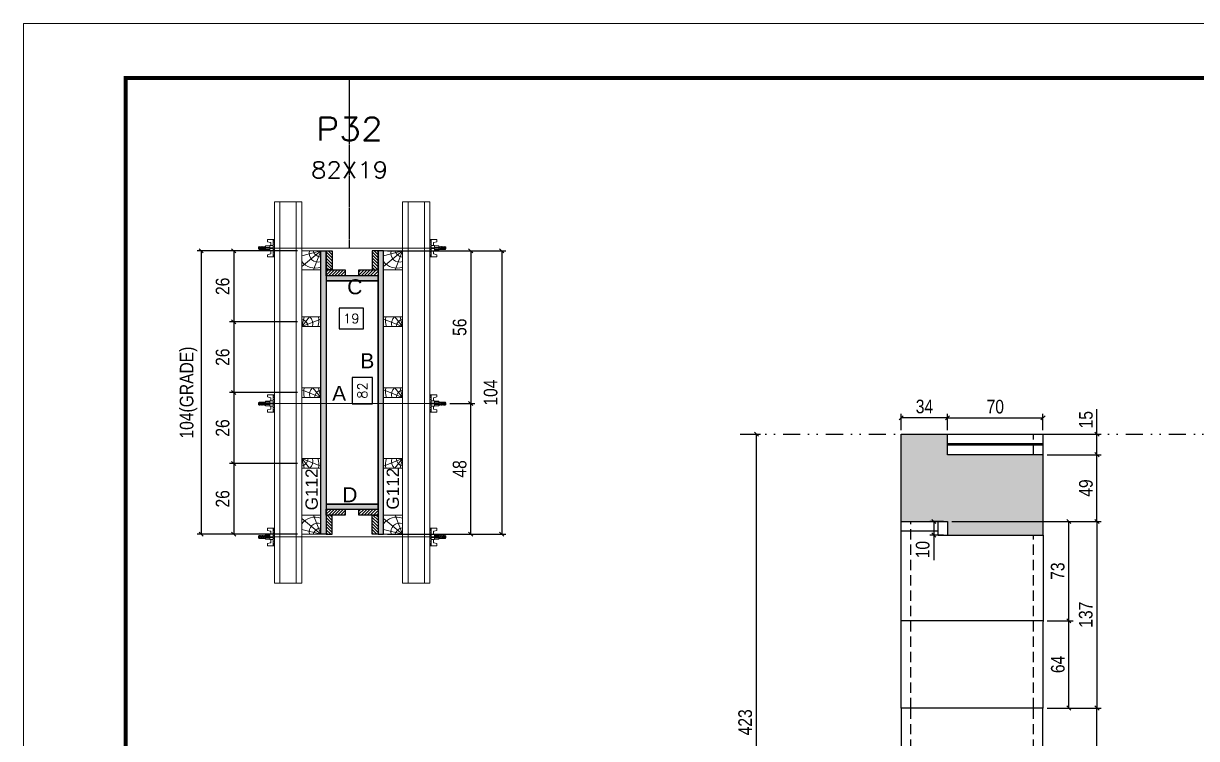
# Model space of a CAD drawing. Header units: millimetres. Extents: x 787 to 8287, y -592 to 17063.
# Drawn here: x 1425 to 2286, y 3379 to 3904 of the extents above; entities that cross this region are included whole.
import ezdxf
from ezdxf.enums import TextEntityAlignment as Align

# ---------------------------------------------------------------- set-up
doc = ezdxf.new("R2010")
doc.units = ezdxf.units.MM
for name, pattern in [('DASHED', [0.75, 0.5, -0.25]), ('DIVIDE2', [0.625, 0.25, -0.125, 0, -0.125, 0, -0.125]), ('HIDDEN', [0.375, 0.25, -0.125])]:
    doc.linetypes.add(name, pattern=pattern)
for name, color, linetype in [('CHAPA', 1, 'Continuous'), ('COTA', 241, 'Continuous'), ('Cota Seção (2x)', 241, 'Continuous'), ('MEIO_PONT', 93, 'Continuous'), ('Nível', 160, 'Continuous'), ('Painéis', 200, 'Continuous'), ('SARR_2.2x7', 40, 'Continuous'), ('SARRAFO', 251, 'Continuous'), ('Sarrafo de Pressão', 42, 'HIDDEN'), ('Texto de Titulo', 7, 'Continuous'), ('Texto Qtd Sarr', 242, 'Continuous'), ('TEXTO_GERAL', 7, 'Continuous')]:
    doc.layers.add(name, color=color, linetype=linetype)
for name, color, linetype, lineweight in [('Folhas', 255, 'Continuous', 9), ('Hachura', 251, 'Continuous', 9), ('Madeira', 126, 'Continuous', 18), ('Perfil Metálico', 224, 'Continuous', 18), ('SARRAFO DE PRESSAO', 251, 'DASHED', 9), ('Texto Seção', 7, 'Continuous', 15)]:
    doc.layers.add(name, color=color, linetype=linetype, lineweight=lineweight)
doc.styles.add('ARIAL', font='arial.ttf')
doc.styles.add('COTA TECNICA', font='techl___.ttf', dxfattribs={"height": 10})
doc.styles.add('COTA TECNICA 2X', font='techl___.ttf', dxfattribs={"height": 10})
doc.styles.add('COTA TECNICA-50', font='techl___.ttf', dxfattribs={"height": 10})
doc.styles.add('ROMANS', font='romans.shx')
doc.styles.add('SANSSERIF', font='sas_____.pfb')
doc.dimstyles.new('COTA PAINEL-50', dxfattribs={"dimtxt": 10, "dimasz": 3, "dimexe": 3, "dimexo": 3, "dimgap": 3, "dimtad": 1, "dimdec": 1, "dimzin": 12, "dimdsep": 46, "dimtxsty": 'COTA TECNICA-50', "dimblk1": 'OBLIQUE', "dimblk2": 'OBLIQUE', "dimsah": 1, "dimcen": 0.9, "dimclrd": 4, "dimclre": 4, "dimclrt": 240, "dimadec": 1, "dimazin": 3, "dimtfac": 1, "dimtdec": 1, "dimtmove": 0, "dimatfit": 3, "dimfxl": 0, "dimtolj": 1, "dimtzin": 12, "dimarcsym": 0})
doc.dimstyles.new('PAINEL', dxfattribs={"dimtxt": 10, "dimasz": 3, "dimexe": 3, "dimexo": 3, "dimgap": 3, "dimtad": 1, "dimdec": 1, "dimzin": 12, "dimdsep": 46, "dimtxsty": 'COTA TECNICA', "dimblk1": 'OBLIQUE', "dimblk2": 'OBLIQUE', "dimsah": 1, "dimcen": 0.9, "dimclrd": 4, "dimclre": 4, "dimclrt": 240, "dimadec": 1, "dimazin": 3, "dimtfac": 1, "dimtdec": 1, "dimtmove": 0, "dimatfit": 3, "dimfxl": 0, "dimtolj": 1, "dimtzin": 12, "dimarcsym": 0})
doc.dimstyles.new('SECAO PILAR', dxfattribs={"dimtxt": 10, "dimasz": 3, "dimexe": 3, "dimexo": 3, "dimgap": 3, "dimtad": 1, "dimdec": 1, "dimlfac": 0.5, "dimzin": 12, "dimdsep": 46, "dimtxsty": 'COTA TECNICA 2X', "dimblk1": 'OBLIQUE', "dimblk2": 'OBLIQUE', "dimsah": 1, "dimcen": 0.9, "dimclrd": 256, "dimclre": 256, "dimclrt": 256, "dimadec": 1, "dimazin": 3, "dimtfac": 1, "dimtdec": 1, "dimtmove": 0, "dimatfit": 3, "dimfxl": 0, "dimtolj": 1, "dimtzin": 12, "dimarcsym": 0})
doc.dimstyles.new('SECÇÃO 2', dxfattribs={"dimtxt": 7, "dimasz": 6, "dimexe": 0.18, "dimexo": 2, "dimgap": -4, "dimtad": 3, "dimdec": 1, "dimlfac": 0.5, "dimzin": 12, "dimdsep": 46, "dimtxsty": 'ROMANS', "dimblk": 'ARCHTICK', "dimcen": 0.09, "dimse1": 1, "dimse2": 1, "dimsd1": 1, "dimsd2": 1, "dimclrd": 180, "dimclre": 5, "dimclrt": 1, "dimadec": 0, "dimazin": 3, "dimtfac": 1, "dimtdec": 1, "dimtofl": 0, "dimtmove": 0, "dimatfit": 3, "dimldrblk": 'ARCHTICK', "dimfxl": 0, "dimtolj": 1, "dimtzin": 0, "dimarcsym": 0})
pattern_1 = [(135, (-21243.6887, 13032.0638), (-1.12253202, -1.12253202), [])]
pattern_2 = [(135, (-21243.6887, 12861.0638), (-1.12253202, -1.12253202), [])]

# ---------------------------------------------------------------- blocks, each defined once
blk = doc.blocks.new('9999999999')
at = {"layer": 'Folhas'}
blk.add_lwpolyline([(98138.98, 34190.21), (99623.98, 34190.21), (99623.98, 35240.21), (98138.98, 35240.21)], close=True, dxfattribs=at)
at = {"layer": 'Folhas', "color": 30, "const_width": 3}
blk.add_lwpolyline([(98213.98, 34230.21), (99583.98, 34230.21), (99583.98, 35200.21), (98213.98, 35200.21)], close=True, dxfattribs=at)
blk = doc.blocks.new('*D97')
at = {"layer": 'Cota Seção (2x)', "color": 180, "lineweight": -2}
for p, q in [((1681.72, 3644.28), (1666.72, 3644.28)), ((1666.72, 3644.28), (1666.72, 3624.94)), ((1681.72, 3624.94), (1681.72, 3644.28)), ((1666.72, 3624.94), (1681.72, 3624.94))]:
    blk.add_line(p, q, dxfattribs=at)
at = {"layer": 'Defpoints', "color": 0}
for p in [(1647.72, 3715.11), (1647.72, 3551.11), (1685.72, 3551.11)]:
    blk.add_point(p, dxfattribs=at)
at = {"layer": 'Cota Seção (2x)', "color": 1, "insert": (1674.22, 3634.61), "char_height": 7, "attachment_point": 5, "rotation": 90, "style": 'ROMANS'}
blk.add_mtext('\\A1;82', dxfattribs=at)
blk = doc.blocks.new('_ArchTick')
at = {"color": 0, "linetype": 'ByBlock', "const_width": 0.15}
blk.add_lwpolyline([(-0.5, -0.5), (0.5, 0.5)], dxfattribs=at)
blk = doc.blocks.new('_Oblique')
at = {"color": 0, "linetype": 'ByBlock', "lineweight": -2}
blk.add_line((-0.5, -0.5), (0.5, 0.5), dxfattribs=at)
blk = doc.blocks.new('*D98')
at = {"layer": 'Cota Seção (2x)', "lineweight": -2}
for p, q in [((1692.72, 3737.11), (1779.49, 3737.11)), ((1776.49, 3737.11), (1776.49, 3529.11)), ((1692.72, 3529.11), (1779.49, 3529.11))]:
    blk.add_line(p, q, dxfattribs=at)
at = {"layer": 'Defpoints', "color": 0}
for p in [(1689.72, 3737.11), (1689.72, 3529.11), (1776.49, 3529.11)]:
    blk.add_point(p, dxfattribs=at)
at = {"layer": 'Cota Seção (2x)', "lineweight": -2, "xscale": 3, "yscale": 3, "zscale": 3}
for p, rotation in [((1776.49, 3737.11), 90), ((1776.49, 3529.11), 270)]:
    blk.add_blockref('_Oblique', p, dxfattribs=dict(at, rotation=rotation))
at = {"layer": 'Cota Seção (2x)', "insert": (1768.39, 3633.11), "char_height": 10, "attachment_point": 5, "rotation": 90, "style": 'COTA TECNICA 2X'}
blk.add_mtext('\\A1;104', dxfattribs=at)
blk = doc.blocks.new('*D99')
at = {"layer": 'Cota Seção (2x)', "lineweight": -2}
for p, q in [((1726.72, 3737.11), (1756.73, 3737.11)), ((1753.73, 3737.11), (1753.73, 3625.04)), ((1738.52, 3625.04), (1756.73, 3625.04))]:
    blk.add_line(p, q, dxfattribs=at)
at = {"layer": 'Defpoints', "color": 0}
for p in [(1723.72, 3737.11), (1735.52, 3625.04), (1753.73, 3625.04)]:
    blk.add_point(p, dxfattribs=at)
at = {"layer": 'Cota Seção (2x)', "lineweight": -2, "xscale": 3, "yscale": 3, "zscale": 3}
for p, rotation in [((1753.73, 3737.11), 90), ((1753.73, 3625.04), 270)]:
    blk.add_blockref('_Oblique', p, dxfattribs=dict(at, rotation=rotation))
at = {"layer": 'Cota Seção (2x)', "insert": (1745.62, 3681.08), "char_height": 10, "attachment_point": 5, "rotation": 90, "style": 'COTA TECNICA 2X'}
blk.add_mtext('\\A1;56', dxfattribs=at)
blk = doc.blocks.new('*D100')
at = {"layer": 'Cota Seção (2x)', "lineweight": -2}
for p, q in [((1738.52, 3625.04), (1756.73, 3625.04)), ((1753.73, 3529.11), (1753.73, 3625.04)), ((1726.72, 3529.11), (1756.73, 3529.11))]:
    blk.add_line(p, q, dxfattribs=at)
at = {"layer": 'Defpoints', "color": 0}
for p in [(1735.52, 3625.04), (1753.73, 3625.04), (1723.72, 3529.11)]:
    blk.add_point(p, dxfattribs=at)
at = {"layer": 'Cota Seção (2x)', "lineweight": -2, "xscale": 3, "yscale": 3, "zscale": 3}
for p, rotation in [((1753.73, 3625.04), 90), ((1753.73, 3529.11), 270)]:
    blk.add_blockref('_Oblique', p, dxfattribs=dict(at, rotation=rotation))
at = {"layer": 'Cota Seção (2x)', "insert": (1745.63, 3577.08), "char_height": 10, "attachment_point": 5, "rotation": 90, "style": 'COTA TECNICA 2X'}
blk.add_mtext('\\A1;48', dxfattribs=at)
blk = doc.blocks.new('*D101')
at = {"layer": 'Cota Seção (2x)', "color": 180, "lineweight": -2}
for p, q in [((1675.11, 3695.02), (1657.11, 3695.02)), ((1657.11, 3695.02), (1657.11, 3680.02)), ((1675.11, 3680.02), (1675.11, 3695.02)), ((1657.11, 3680.02), (1675.11, 3680.02))]:
    blk.add_line(p, q, dxfattribs=at)
at = {"layer": 'Defpoints', "color": 0}
for p in [(1647.72, 3715.11), (1685.72, 3715.11), (1685.72, 3676.02)]:
    blk.add_point(p, dxfattribs=at)
at = {"layer": 'Cota Seção (2x)', "color": 1, "insert": (1666.11, 3687.52), "char_height": 7, "attachment_point": 5, "style": 'ROMANS'}
blk.add_mtext('\\A1;19', dxfattribs=at)
blk = doc.blocks.new('titulo1')
at = {"layer": 'Defpoints', "color": 252, "linetype": 'HIDDEN', "ltscale": 2}
blk.add_line((0, 0), (0, 125), dxfattribs=at)
at = {"layer": 'Defpoints', "style": 'ROMANS', "oblique": 15}
blk.add_attdef('FOLHA', text='', height=10, dxfattribs=at).set_placement((0, 15.58), align=Align.MIDDLE_CENTER)
at = {"layer": 'Texto Qtd Sarr', "color": 3, "style": 'ROMANS', "oblique": 15}
for tag, height, p in [('TITULO', 17, (0, 71.45)), ('SEÇÃO', 12, (0, 41.55))]:
    blk.add_attdef(tag, text='', height=height, dxfattribs=at).set_placement(p, align=Align.MIDDLE_CENTER)
blk = doc.blocks.new('PONTALETE')
at = {"layer": 'Madeira'}
for q in [(2.71, 7), (7, 5.76), (7, 1.74)]:
    blk.add_line((0, 0), q, dxfattribs=at)
blk.add_lwpolyline([(0, 0), (7, 0), (7, 7), (0, 7)], close=True, dxfattribs=at)
for centre, radius, start, end in [((2.04, 0.06), 6.23, 37.2818, 109.0913), ((1.09, 0.9), 3.19, 343.603, 109.9847), ((-0.21, -0.78), 3.09, 14.6322, 86.0383)]:
    blk.add_arc(centre, radius, start, end, dxfattribs=at)
blk = doc.blocks.new('*D102')
at = {"layer": 'Cota Seção (2x)', "lineweight": -2}
for p, q in [((1626.72, 3737.11), (1552.94, 3737.11)), ((1555.94, 3737.11), (1555.94, 3529.11)), ((1626.72, 3529.11), (1552.94, 3529.11))]:
    blk.add_line(p, q, dxfattribs=at)
at = {"layer": 'Defpoints', "color": 0}
for p in [(1629.72, 3737.11), (1555.94, 3529.11), (1629.72, 3529.11)]:
    blk.add_point(p, dxfattribs=at)
at = {"layer": 'Cota Seção (2x)', "lineweight": -2, "xscale": 3, "yscale": 3, "zscale": 3}
for p, rotation in [((1555.94, 3737.11), 90), ((1555.94, 3529.11), 270)]:
    blk.add_blockref('_Oblique', p, dxfattribs=dict(at, rotation=rotation))
at = {"layer": 'Cota Seção (2x)', "insert": (1546.72, 3633.11), "char_height": 10, "attachment_point": 5, "rotation": 90, "style": 'COTA TECNICA 2X'}
blk.add_mtext('\\A1;104(GRADE)', dxfattribs=at)
blk = doc.blocks.new('*D103')
at = {"layer": 'Cota Seção (2x)', "lineweight": -2}
for p, q in [((1626.72, 3581.11), (1576.78, 3581.11)), ((1579.78, 3581.11), (1579.78, 3529.11)), ((1626.72, 3529.11), (1576.78, 3529.11))]:
    blk.add_line(p, q, dxfattribs=at)
at = {"layer": 'Defpoints', "color": 0}
for p in [(1629.72, 3581.11), (1579.78, 3529.11), (1629.72, 3529.11)]:
    blk.add_point(p, dxfattribs=at)
at = {"layer": 'Cota Seção (2x)', "lineweight": -2, "xscale": 3, "yscale": 3, "zscale": 3}
for p, rotation in [((1579.78, 3581.11), 90), ((1579.78, 3529.11), 270)]:
    blk.add_blockref('_Oblique', p, dxfattribs=dict(at, rotation=rotation))
at = {"layer": 'Cota Seção (2x)', "insert": (1571.68, 3555.11), "char_height": 10, "attachment_point": 5, "rotation": 90, "style": 'COTA TECNICA 2X'}
blk.add_mtext('\\A1;26', dxfattribs=at)
blk = doc.blocks.new('MEIO PONTALETE')
at = {"layer": 'Madeira'}
for q in [(2.71, 7), (3.5, 2.88), (3.5, 0.87)]:
    blk.add_line((0, 0), q, dxfattribs=at)
blk.add_lwpolyline([(0, 0), (3.5, 0), (3.5, 7), (0, 7)], close=True, dxfattribs=at)
for centre, radius, start, end in [((2.04, 0.06), 6.23, 76.4499, 109.0913), ((1.09, 0.9), 3.19, 40.9063, 109.9847), ((-0.21, -0.78), 3.09, 14.6322, 86.0383)]:
    blk.add_arc(centre, radius, start, end, dxfattribs=at)
blk = doc.blocks.new('C')
at = {"layer": 'Hachura', "color": 0}
for p, q in [((0, 3.22), (0, -3.22)), ((0.45, 3.22), (0, 3.22)), ((0.46, 3.16), (0, 3.16)), ((0.46, 3.05), (0, 3.05)), ((0.46, 2.88), (0, 2.88)), ((0, 2.75), (0, -1.16)), ((0.46, 2.65), (0, 2.65)), ((0.46, 2.23), (0, 2.23)), ((0.46, 1.51), (0, 1.51)), ((0.39, 0.49), (0.17, 0.49)), ((0.45, -3.23), (0.45, 3.22)), ((0.45, 3.22), (2.58, 3.22)), ((1.74, 0.97), (0.45, 0.97)), ((1.45, 0.1), (0.45, 0.1)), ((1.35, 1.94), (1.35, 0.96)), ((2.58, 2.39), (1.47, 2.09)), ((1.74, -0.97), (1.74, 0.97)), ((1.74, 0.97), (1.74, 0.84)), ((1.74, 0.97), (1.74, 0.84)), ((1.74, 0.84), (3.35, 0.84)), ((3.35, 0.45), (1.74, 0.45)), ((2.58, 3.22), (2.58, 2.39)), ((3.32, 0.84), (3.32, -0.84)), ((3.35, 0.84), (3.35, -0.84)), ((3.68, 0.45), (3.35, 0.45)), ((3.84, -0.52), (3.35, 0.45)), ((3.35, 0.06), (3.67, -0.57)), ((3.68, 0.45), (4.16, -0.52)), ((3.72, 0.5), (4.25, -0.57)), ((4.37, -0.55), (3.83, 0.53)), ((4.15, 0.45), (3.93, 0.45)), ((4.42, -0.52), (3.93, 0.45)), ((4.15, 0.45), (4.26, 0.45)), ((4.26, 0.45), (4.74, -0.52)), ((4.3, 0.5), (4.83, -0.57)), ((4.95, -0.55), (4.41, 0.53)), ((4.51, 0.45), (4.84, 0.45)), ((5, -0.52), (4.51, 0.45)), ((4.84, 0.45), (5.32, -0.52)), ((4.88, 0.5), (5.41, -0.57)), ((5.53, -0.55), (4.99, 0.53)), ((5.58, -0.52), (5.09, 0.45)), ((5.42, 0.45), (5.09, 0.45)), ((5.58, -0.52), (5.09, 0.45)), ((5.42, 0.45), (5.74, -0.19)), ((5.46, 0.5), (5.74, -0.07)), ((5.74, 0.19), (5.57, 0.53)), ((5.74, 0.32), (5.68, 0.45)), ((5.68, 0.45), (5.74, 0.45)), ((5.74, 0.45), (5.9, 0.29)), ((5.74, 0.45), (5.74, -0.52)), ((5.9, -0.36), (5.9, 0.29)), ((0.45, 0), (0, 0)), ((0.46, -1.52), (0, -1.52)), ((0.46, -2.23), (0, -2.23)), ((0.46, -2.65), (0, -2.65)), ((0.46, -2.88), (0, -2.88)), ((0.46, -3.05), (0, -3.05)), ((0.46, -3.16), (0, -3.16)), ((0, -3.22), (2.57, -3.22)), ((0.08, -0.48), (0.29, -0.48)), ((0.29, -0.48), (0.4, -0.48)), ((0.45, 0), (0.45, -0.97)), ((0.45, -0.16), (1.45, -0.16)), ((0.45, -0.65), (0.45, -0.32)), ((0.45, -3.23), (0.45, -0.65)), ((0.45, -0.97), (1.74, -0.97)), ((1.35, -1.94), (1.35, -0.97)), ((2.58, -2.39), (1.47, -2.1)), ((3.35, -0.32), (1.74, -0.32)), ((3.35, -0.84), (1.74, -0.84)), ((2.58, -3.23), (2.58, -2.39)), ((3.35, -0.07), (3.58, -0.52)), ((3.35, -0.52), (3.58, -0.52)), ((3.84, -0.52), (4.16, -0.52)), ((4.42, -0.52), (4.74, -0.52)), ((4.63, -0.52), (4.74, -0.52)), ((5, -0.52), (5.32, -0.52)), ((5.58, -0.52), (5.74, -0.52)), ((5.74, -0.52), (5.9, -0.36)), ((5.74, -0.52), (5.74, -0.52))]:
    blk.add_line(p, q, dxfattribs=at)
for centre, radius, start, end in [((1.52, 1.94), 0.161, 104.7436, 180), ((1.44, -0.03), 0.129, 272.695, 87.305), ((3.81, 0.39), 0.143, 25.5688, 154.4312), ((4.39, 0.39), 0.143, 25.5688, 154.4312), ((4.97, 0.39), 0.143, 25.5688, 154.4312), ((5.55, 0.39), 0.143, 25.5688, 154.4312), ((0.17, -0.37), 0.174, 221.744, 317.8592), ((1.52, -1.94), 0.161, 180, 255.2564), ((3.71, -0.4), 0.174, 222.1408, 318.256), ((4.29, -0.4), 0.174, 222.1408, 318.256), ((4.87, -0.4), 0.174, 222.1408, 318.256), ((5.45, -0.4), 0.174, 222.1408, 318.256), ((5.61, -0.4), 0.174, 317.8592, 318.256)]:
    blk.add_arc(centre, radius, start, end, dxfattribs=at)
blk = doc.blocks.new('*D104')
at = {"layer": 'Cota Seção (2x)', "lineweight": -2}
for p, q in [((1626.72, 3737.11), (1576.78, 3737.11)), ((1579.78, 3737.11), (1579.78, 3685.11)), ((1626.72, 3685.11), (1576.78, 3685.11))]:
    blk.add_line(p, q, dxfattribs=at)
at = {"layer": 'Defpoints', "color": 0}
for p in [(1629.72, 3737.11), (1579.78, 3685.11), (1629.72, 3685.11)]:
    blk.add_point(p, dxfattribs=at)
at = {"layer": 'Cota Seção (2x)', "lineweight": -2, "xscale": 3, "yscale": 3, "zscale": 3}
for p, rotation in [((1579.78, 3737.11), 90), ((1579.78, 3685.11), 270)]:
    blk.add_blockref('_Oblique', p, dxfattribs=dict(at, rotation=rotation))
at = {"layer": 'Cota Seção (2x)', "insert": (1571.68, 3711.11), "char_height": 10, "attachment_point": 5, "rotation": 90, "style": 'COTA TECNICA 2X'}
blk.add_mtext('\\A1;26', dxfattribs=at)
blk = doc.blocks.new('*D105')
at = {"layer": 'Cota Seção (2x)', "lineweight": -2}
for p, q in [((1626.72, 3685.11), (1576.78, 3685.11)), ((1579.78, 3685.11), (1579.78, 3633.11)), ((1626.72, 3633.11), (1576.78, 3633.11))]:
    blk.add_line(p, q, dxfattribs=at)
at = {"layer": 'Defpoints', "color": 0}
for p in [(1629.72, 3685.11), (1579.78, 3633.11), (1629.72, 3633.11)]:
    blk.add_point(p, dxfattribs=at)
at = {"layer": 'Cota Seção (2x)', "lineweight": -2, "xscale": 3, "yscale": 3, "zscale": 3}
for p, rotation in [((1579.78, 3685.11), 90), ((1579.78, 3633.11), 270)]:
    blk.add_blockref('_Oblique', p, dxfattribs=dict(at, rotation=rotation))
at = {"layer": 'Cota Seção (2x)', "insert": (1571.68, 3659.11), "char_height": 10, "attachment_point": 5, "rotation": 90, "style": 'COTA TECNICA 2X'}
blk.add_mtext('\\A1;26', dxfattribs=at)
blk = doc.blocks.new('*D1157')
at = {"layer": 'Cota Seção (2x)', "lineweight": -2}
for p, q in [((1626.72, 3633.11), (1576.78, 3633.11)), ((1579.78, 3633.11), (1579.78, 3581.11)), ((1626.72, 3581.11), (1576.78, 3581.11))]:
    blk.add_line(p, q, dxfattribs=at)
at = {"layer": 'Defpoints', "color": 0}
for p in [(1629.72, 3633.11), (1579.78, 3581.11), (1629.72, 3581.11)]:
    blk.add_point(p, dxfattribs=at)
at = {"layer": 'Cota Seção (2x)', "lineweight": -2, "xscale": 3, "yscale": 3, "zscale": 3}
for p, rotation in [((1579.78, 3633.11), 90), ((1579.78, 3581.11), 270)]:
    blk.add_blockref('_Oblique', p, dxfattribs=dict(at, rotation=rotation))
at = {"layer": 'Cota Seção (2x)', "insert": (1571.68, 3607.11), "char_height": 10, "attachment_point": 5, "rotation": 90, "style": 'COTA TECNICA 2X'}
blk.add_mtext('\\A1;26', dxfattribs=at)
blk = doc.blocks.new('*D1336')
at = {"layer": 'COTA', "color": 4, "lineweight": -2}
for p, q in [((1954.57, 3602.53), (1966.42, 3602.53)), ((1963.42, 3179.53), (1963.42, 3602.53)), ((1954.57, 3179.53), (1966.42, 3179.53))]:
    blk.add_line(p, q, dxfattribs=at)
at = {"layer": 'Defpoints', "color": 0}
for p in [(1951.57, 3602.53), (1963.42, 3602.53), (1951.57, 3179.53)]:
    blk.add_point(p, dxfattribs=at)
at = {"layer": 'COTA', "color": 4, "lineweight": -2, "xscale": 3, "yscale": 3, "zscale": 3}
for p, rotation in [((1963.42, 3602.53), 90), ((1963.42, 3179.53), 270)]:
    blk.add_blockref('_Oblique', p, dxfattribs=dict(at, rotation=rotation))
at = {"layer": 'COTA', "color": 240, "insert": (1955.2, 3391.03), "char_height": 10, "attachment_point": 5, "rotation": 90, "style": 'COTA TECNICA-50'}
blk.add_mtext('\\A1;423', dxfattribs=at)
blk = doc.blocks.new('*D704')
at = {"layer": 'COTA', "color": 4, "lineweight": -2}
for p, q in [((2176.74, 3401.53), (2216.38, 3401.53)), ((2213.38, 3303.53), (2213.38, 3401.53)), ((2176.74, 3303.53), (2216.38, 3303.53))]:
    blk.add_line(p, q, dxfattribs=at)
at = {"layer": 'Defpoints', "color": 0}
for p in [(2173.74, 3401.53), (2213.38, 3401.53), (2173.74, 3303.53)]:
    blk.add_point(p, dxfattribs=at)
at = {"layer": 'COTA', "color": 4, "lineweight": -2, "xscale": 3, "yscale": 3, "zscale": 3}
for p, rotation in [((2213.38, 3401.53), 90), ((2213.38, 3303.53), 270)]:
    blk.add_blockref('_Oblique', p, dxfattribs=dict(at, rotation=rotation))
at = {"layer": 'COTA', "color": 240, "insert": (2205.28, 3352.53), "char_height": 10, "attachment_point": 5, "rotation": 90, "style": 'COTA TECNICA-50'}
blk.add_mtext('\\A1;98', dxfattribs=at)
blk = doc.blocks.new('*D705')
at = {"layer": 'COTA', "color": 4, "lineweight": -2}
for p, q in [((2103.74, 3605.53), (2103.74, 3617.62)), ((2173.74, 3605.53), (2173.74, 3617.62)), ((2103.74, 3614.62), (2173.74, 3614.62))]:
    blk.add_line(p, q, dxfattribs=at)
at = {"layer": 'Defpoints', "color": 0}
for p in [(2173.74, 3614.62), (2103.74, 3602.53), (2173.74, 3602.53)]:
    blk.add_point(p, dxfattribs=at)
at = {"layer": 'COTA', "color": 4, "lineweight": -2, "xscale": 3, "yscale": 3, "zscale": 3, "rotation": 180}
blk.add_blockref('_Oblique', (2103.74, 3614.62), dxfattribs=at)
at = {"layer": 'COTA', "color": 4, "lineweight": -2, "xscale": 3, "yscale": 3, "zscale": 3}
blk.add_blockref('_Oblique', (2173.74, 3614.62), dxfattribs=at)
at = {"layer": 'COTA', "color": 240, "insert": (2138.74, 3622.72), "char_height": 10, "attachment_point": 5, "style": 'COTA TECNICA-50'}
blk.add_mtext('\\A1;70', dxfattribs=at)
blk = doc.blocks.new('*D706')
at = {"layer": 'COTA', "color": 4, "lineweight": -2}
for p, q in [((2106.74, 3538.53), (2216.38, 3538.53)), ((2213.38, 3538.53), (2213.38, 3401.53)), ((2176.74, 3401.53), (2216.38, 3401.53))]:
    blk.add_line(p, q, dxfattribs=at)
at = {"layer": 'Defpoints', "color": 0}
for p in [(2103.74, 3538.53), (2173.74, 3401.53), (2213.38, 3401.53)]:
    blk.add_point(p, dxfattribs=at)
at = {"layer": 'COTA', "color": 4, "lineweight": -2, "xscale": 3, "yscale": 3, "zscale": 3}
for p, rotation in [((2213.38, 3538.53), 90), ((2213.38, 3401.53), 270)]:
    blk.add_blockref('_Oblique', p, dxfattribs=dict(at, rotation=rotation))
at = {"layer": 'COTA', "color": 240, "insert": (2205.16, 3470.03), "char_height": 10, "attachment_point": 5, "rotation": 90, "style": 'COTA TECNICA-50'}
blk.add_mtext('\\A1;137', dxfattribs=at)
blk = doc.blocks.new('*D707')
at = {"layer": 'COTA', "color": 4, "lineweight": -2}
for p, q in [((2176.74, 3587.53), (2216.38, 3587.53)), ((2213.38, 3538.53), (2213.38, 3587.53)), ((2106.74, 3538.53), (2216.38, 3538.53))]:
    blk.add_line(p, q, dxfattribs=at)
at = {"layer": 'Defpoints', "color": 0}
for p in [(2173.74, 3587.53), (2213.38, 3587.53), (2103.74, 3538.53)]:
    blk.add_point(p, dxfattribs=at)
at = {"layer": 'COTA', "color": 4, "lineweight": -2, "xscale": 3, "yscale": 3, "zscale": 3}
for p, rotation in [((2213.38, 3587.53), 90), ((2213.38, 3538.53), 270)]:
    blk.add_blockref('_Oblique', p, dxfattribs=dict(at, rotation=rotation))
at = {"layer": 'COTA', "color": 240, "insert": (2205.28, 3563.03), "char_height": 10, "attachment_point": 5, "rotation": 90, "style": 'COTA TECNICA'}
blk.add_mtext('\\A1;49', dxfattribs=at)
blk = doc.blocks.new('*D1340')
at = {"layer": 'COTA', "color": 4, "lineweight": -2}
for p, q in [((2213.38, 3602.53), (2213.38, 3620.9)), ((2176.74, 3602.53), (2216.38, 3602.53)), ((2213.38, 3587.53), (2213.38, 3602.53)), ((2176.74, 3587.53), (2216.38, 3587.53))]:
    blk.add_line(p, q, dxfattribs=at)
at = {"layer": 'Defpoints', "color": 0}
for p in [(2173.74, 3602.53), (2213.38, 3602.53), (2173.74, 3587.53)]:
    blk.add_point(p, dxfattribs=at)
at = {"layer": 'COTA', "color": 4, "lineweight": -2, "xscale": 3, "yscale": 3, "zscale": 3}
for p, rotation in [((2213.38, 3602.53), 90), ((2213.38, 3587.53), 270)]:
    blk.add_blockref('_Oblique', p, dxfattribs=dict(at, rotation=rotation))
at = {"layer": 'COTA', "color": 240, "insert": (2205.27, 3613.21), "char_height": 10, "attachment_point": 5, "rotation": 90, "style": 'COTA TECNICA'}
blk.add_mtext('\\A1;15', dxfattribs=at)
blk = doc.blocks.new('*D1349')
at = {"layer": 'COTA', "color": 4, "lineweight": -2}
for p, q in [((2100.74, 3538.53), (2090.59, 3538.53)), ((2093.59, 3538.53), (2093.59, 3528.53)), ((2100.74, 3528.53), (2090.59, 3528.53)), ((2093.59, 3528.53), (2093.59, 3510.1))]:
    blk.add_line(p, q, dxfattribs=at)
at = {"layer": 'Defpoints', "color": 0}
for p in [(2103.74, 3538.53), (2093.59, 3528.53), (2103.74, 3528.53)]:
    blk.add_point(p, dxfattribs=at)
at = {"layer": 'COTA', "color": 4, "lineweight": -2, "xscale": 3, "yscale": 3, "zscale": 3}
for p, rotation in [((2093.59, 3538.53), 90), ((2093.59, 3528.53), 270)]:
    blk.add_blockref('_Oblique', p, dxfattribs=dict(at, rotation=rotation))
at = {"layer": 'COTA', "color": 240, "insert": (2085.49, 3517.81), "char_height": 10, "attachment_point": 5, "rotation": 90, "style": 'COTA TECNICA'}
blk.add_mtext('\\A1;10', dxfattribs=at)
blk = doc.blocks.new('*D1350')
at = {"layer": 'COTA', "color": 4, "lineweight": -2}
for p, q in [((2069.74, 3605.53), (2069.74, 3617.62)), ((2103.74, 3605.53), (2103.74, 3617.62)), ((2103.74, 3614.62), (2069.74, 3614.62))]:
    blk.add_line(p, q, dxfattribs=at)
at = {"layer": 'Defpoints', "color": 0}
for p in [(2069.74, 3614.62), (2069.74, 3602.53), (2103.74, 3602.53)]:
    blk.add_point(p, dxfattribs=at)
at = {"layer": 'COTA', "color": 4, "lineweight": -2, "xscale": 3, "yscale": 3, "zscale": 3, "rotation": 180}
blk.add_blockref('_Oblique', (2069.74, 3614.62), dxfattribs=at)
at = {"layer": 'COTA', "color": 4, "lineweight": -2, "xscale": 3, "yscale": 3, "zscale": 3}
blk.add_blockref('_Oblique', (2103.74, 3614.62), dxfattribs=at)
at = {"layer": 'COTA', "color": 240, "insert": (2086.74, 3622.84), "char_height": 10, "attachment_point": 5, "style": 'COTA TECNICA'}
blk.add_mtext('\\A1;34', dxfattribs=at)
blk = doc.blocks.new('*D1355')
at = {"layer": 'COTA', "color": 4, "lineweight": -2}
for p, q in [((2176.8, 3465.53), (2195.79, 3465.53)), ((2192.79, 3401.53), (2192.79, 3465.53)), ((2176.74, 3401.53), (2195.79, 3401.53))]:
    blk.add_line(p, q, dxfattribs=at)
at = {"layer": 'Defpoints', "color": 0}
for p in [(2173.8, 3465.53), (2192.79, 3465.53), (2173.74, 3401.53)]:
    blk.add_point(p, dxfattribs=at)
at = {"layer": 'COTA', "color": 4, "lineweight": -2, "xscale": 3, "yscale": 3, "zscale": 3}
for p, rotation in [((2192.79, 3465.53), 90), ((2192.79, 3401.53), 270)]:
    blk.add_blockref('_Oblique', p, dxfattribs=dict(at, rotation=rotation))
at = {"layer": 'COTA', "color": 240, "insert": (2184.68, 3433.53), "char_height": 10, "attachment_point": 5, "rotation": 90, "style": 'COTA TECNICA'}
blk.add_mtext('\\A1;64', dxfattribs=at)
blk = doc.blocks.new('*D1356')
at = {"layer": 'COTA', "color": 4, "lineweight": -2}
for p, q in [((2176.74, 3538.53), (2195.79, 3538.53)), ((2192.79, 3465.53), (2192.79, 3538.53)), ((2176.8, 3465.53), (2195.79, 3465.53))]:
    blk.add_line(p, q, dxfattribs=at)
at = {"layer": 'Defpoints', "color": 0}
for p in [(2173.74, 3538.53), (2192.79, 3538.53), (2173.8, 3465.53)]:
    blk.add_point(p, dxfattribs=at)
at = {"layer": 'COTA', "color": 4, "lineweight": -2, "xscale": 3, "yscale": 3, "zscale": 3}
for p, rotation in [((2192.79, 3538.53), 90), ((2192.79, 3465.53), 270)]:
    blk.add_blockref('_Oblique', p, dxfattribs=dict(at, rotation=rotation))
at = {"layer": 'COTA', "color": 240, "insert": (2184.57, 3502.03), "char_height": 10, "attachment_point": 5, "rotation": 90, "style": 'COTA TECNICA'}
blk.add_mtext('\\A1;73', dxfattribs=at)

msp = doc.modelspace()

# ---------------------------------------------------------------- hatches: boundary and pattern name
at = {"layer": 'COTA', "linetype": 'ByBlock'}
h = msp.add_hatch(dxfattribs=at)
h.set_pattern_fill('AR-CONC', color=256, scale=0.03)
h.set_pattern_definition([(50, (-6713.011, -509.4648), (5.46554, -0.4781726), [0.5715, -6.2865]), (355, (-6713.011, -509.465), (-1.0573026, 5.7317054), [0.4572, -5.0292175]), (100.451445, (-6712.556, -509.5046), (4.4082374, 5.2535326), [0.4857003, -5.3427073]), (46.1842, (-6713.011, -507.941), (8.132371, -1.26127), [0.85725, -9.42975]), (96.63556, (-6712.3335, -508.046), (7.122124, 7.422784), [0.728551, -8.014068]), (351.18415, (-6713.011, -507.941), (7.122124, 7.422784), [0.685799, -7.543792]), (21, (-6712.249, -508.3218), (4.5484317, -3.067956), [0.5715, -6.2865]), (326, (-6712.249, -508.322), (1.854061, 5.525639), [0.4572, -5.0292]), (71.451445, (-6711.87, -508.5774), (6.4024926, 2.457683), [0.4857003, -5.342698]), (37.5, (-6713.0112, -509.4648), (0.0926581, 2.53665117), [0, -4.96824, 0, -5.1054, 0, -5.04825]), (7.5, (-6713.0112, -509.4648), (2.0045899, 3.00541724), [0, -2.91084, 0, -4.85394, 0, -1.92405]), (327.5, (-6714.7105, -509.4648), (4.06771786, -0.1718623), [0, -1.905, 0, -5.9436, 0, -7.8867]), (317.5, (-6715.4725, -509.4648), (4.4438754, 0.7627947), [0, -2.4765, 0, -3.94716, 0, -5.6007])])
h.paths.add_polyline_path([(2173.74, 3587.53), (2103.74, 3587.53), (2103.74, 3602.53), (2069.74, 3602.53), (2069.74, 3538.53), (2103.74, 3538.53), (2103.8, 3528.53), (2173.8, 3528.53)])
at = {"layer": 'Hachura'}
h = msp.add_hatch(color=256, dxfattribs=at)
h.dxf.hatch_style = 1
h.paths.add_polyline_path([(1647.72, 3529.11), (1643.72, 3529.11), (1643.72, 3737.11), (1647.72, 3737.11)])
h = msp.add_hatch(color=256, dxfattribs=at)
h.dxf.hatch_style = 1
h.paths.add_polyline_path([(1647.72, 3529.11), (1643.72, 3529.11), (1643.72, 3737.11), (1647.72, 3737.11)])
h = msp.add_hatch(dxfattribs=at)
h.set_pattern_fill('ANSI31', color=256, scale=0.5, angle=90, style=0)
h.set_pattern_definition(pattern_2)
h.paths.add_polyline_path([(1647.72, 3723.11), (1652.12, 3723.11), (1652.12, 3737.11), (1647.72, 3737.11)])
h = msp.add_hatch(dxfattribs=at)
h.set_pattern_fill('ANSI31', color=256, scale=0.5, angle=90, style=0)
h.set_pattern_definition(pattern_2)
h.paths.add_polyline_path([(1685.72, 3723.11), (1681.32, 3723.11), (1681.32, 3737.11), (1685.72, 3737.11)])
h = msp.add_hatch(color=256, dxfattribs=at)
h.dxf.hatch_style = 1
h.paths.add_polyline_path([(1685.72, 3529.11), (1689.72, 3529.11), (1689.72, 3737.11), (1685.72, 3737.11)])
h = msp.add_hatch(color=256, dxfattribs=at)
h.dxf.hatch_style = 1
h.paths.add_polyline_path([(1685.72, 3529.11), (1689.72, 3529.11), (1689.72, 3737.11), (1685.72, 3737.11)])
h = msp.add_hatch(dxfattribs=at)
h.set_pattern_fill('ANSI31', color=256, scale=0.5, angle=540, style=0)
h.set_pattern_definition([(225, (-7841.2324, -19206.2962), (1.12253202, -1.12253202), [])])
h.paths.add_polyline_path([(1647.72, 3723.11), (1647.72, 3718.71), (1661.72, 3718.71), (1661.72, 3723.11)])
h = msp.add_hatch(dxfattribs=at)
h.set_pattern_fill('ANSI31', color=256, scale=0.5, angle=540, style=0)
h.set_pattern_definition([(225, (-7817.2324, -19206.2962), (1.12253202, -1.12253202), [])])
h.paths.add_polyline_path([(1671.72, 3723.11), (1671.72, 3718.71), (1685.72, 3718.71), (1685.72, 3723.11)])
h = msp.add_hatch(color=256, dxfattribs=at)
h.dxf.hatch_style = 1
h.paths.add_polyline_path([(1647.72, 3718.71), (1647.72, 3715.11), (1685.72, 3715.11), (1685.72, 3718.71)])
h = msp.add_hatch(color=256, dxfattribs=at)
h.dxf.hatch_style = 1
h.paths.add_polyline_path([(1647.72, 3718.71), (1647.72, 3715.11), (1685.72, 3715.11), (1685.72, 3718.71)])
h = msp.add_hatch(color=256, dxfattribs=at)
h.dxf.hatch_style = 1
h.paths.add_polyline_path([(1647.72, 3551.11), (1647.72, 3547.51), (1685.72, 3547.51), (1685.72, 3551.11)])
h = msp.add_hatch(color=256, dxfattribs=at)
h.dxf.hatch_style = 1
h.paths.add_polyline_path([(1647.72, 3551.11), (1647.72, 3547.51), (1685.72, 3547.51), (1685.72, 3551.11)])
h = msp.add_hatch(dxfattribs=at)
h.set_pattern_fill('ANSI31', color=256, scale=0.5, angle=540, style=0)
h.set_pattern_definition([(225, (-7841.2324, -19381.8962), (1.12253202, -1.12253202), [])])
h.paths.add_polyline_path([(1647.72, 3547.51), (1647.72, 3543.11), (1661.72, 3543.11), (1661.72, 3547.51)])
h = msp.add_hatch(dxfattribs=at)
h.set_pattern_fill('ANSI31', color=256, scale=0.5, angle=540, style=0)
h.set_pattern_definition([(225, (-7817.2324, -19381.8962), (1.12253202, -1.12253202), [])])
h.paths.add_polyline_path([(1671.72, 3547.51), (1671.72, 3543.11), (1685.72, 3543.11), (1685.72, 3547.51)])
h = msp.add_hatch(dxfattribs=at)
h.set_pattern_fill('ANSI31', color=256, scale=0.5, angle=90, style=0)
h.set_pattern_definition(pattern_1)
h.paths.add_polyline_path([(1647.72, 3543.11), (1652.12, 3543.11), (1652.12, 3529.11), (1647.72, 3529.11)])
h = msp.add_hatch(dxfattribs=at)
h.set_pattern_fill('ANSI31', color=256, scale=0.5, angle=90, style=0)
h.set_pattern_definition(pattern_1)
h.paths.add_polyline_path([(1685.72, 3543.11), (1681.32, 3543.11), (1681.32, 3529.11), (1685.72, 3529.11)])

# ---------------------------------------------------------------- linework, layer by layer
at = {"layer": 'CHAPA'}
for points in [[(1647.72, 3529.11), (1643.72, 3529.11), (1643.72, 3737.11), (1647.72, 3737.11)], [(1647.72, 3529.11), (1643.72, 3529.11), (1643.72, 3737.11), (1647.72, 3737.11)], [(1685.72, 3529.11), (1689.72, 3529.11), (1689.72, 3737.11), (1685.72, 3737.11)], [(1685.72, 3529.11), (1689.72, 3529.11), (1689.72, 3737.11), (1685.72, 3737.11)], [(1647.72, 3718.71), (1647.72, 3715.11), (1685.72, 3715.11), (1685.72, 3718.71)], [(1647.72, 3718.71), (1647.72, 3715.11), (1685.72, 3715.11), (1685.72, 3718.71)], [(1647.72, 3551.11), (1647.72, 3547.51), (1685.72, 3547.51), (1685.72, 3551.11)], [(1647.72, 3551.11), (1647.72, 3547.51), (1685.72, 3547.51), (1685.72, 3551.11)]]:
    msp.add_lwpolyline(points, close=True, dxfattribs=at)
at = {"layer": 'COTA', "linetype": 'ByBlock'}
for p, q in [((2069.74, 3538.53), (2069.74, 3602.53)), ((2069.74, 3602.53), (2103.74, 3602.53)), ((2173.74, 3587.53), (2173.74, 3528.53)), ((2173.74, 3575.53), (2173.74, 3575.53))]:
    msp.add_line(p, q, dxfattribs=at)
at = {"layer": 'Hachura'}
for p, q in [((1598.92, 3739.11), (1730.72, 3739.12)), ((1598.92, 3625.11), (1730.72, 3625.1)), ((1598.92, 3527.11), (1730.72, 3527.1))]:
    msp.add_line(p, q, dxfattribs=at)
at = {"layer": 'Madeira'}
for points in [[(1643.72, 3529.11), (1629.72, 3529.11), (1629.72, 3737.11), (1643.72, 3737.11)], [(1689.72, 3529.11), (1703.72, 3529.11), (1703.72, 3737.11), (1689.72, 3737.11)]]:
    msp.add_lwpolyline(points, close=True, dxfattribs=at)
at = {"layer": 'Nível', "color": 4, "linetype": 'DIVIDE2', "ltscale": 50}
msp.add_line((1951.57, 3602.53), (2870.5, 3602.53), dxfattribs=at)
at = {"layer": 'Painéis'}
msp.add_line((2173.8, 3465.53), (2069.74, 3465.53), dxfattribs=at)
for points in [[(1685.72, 3715.11), (1647.72, 3715.11), (1647.72, 3551.11), (1685.72, 3551.11)], [(2103.74, 3602.53), (2173.74, 3602.53), (2173.74, 3587.53), (2103.74, 3587.53)], [(2173.74, 3401.53), (2069.74, 3401.53), (2069.74, 3303.53), (2173.74, 3303.53)]]:
    msp.add_lwpolyline(points, close=True, dxfattribs=at)
msp.add_lwpolyline([(2069.74, 3401.53), (2069.74, 3538.53), (2103.74, 3538.53), (2103.74, 3528.53), (2173.86, 3528.53), (2173.74, 3401.53), (2069.74, 3401.53)], dxfattribs=at)
at = {"layer": 'Perfil Metálico'}
for points in [[(1609.72, 3493.11), (1629.72, 3493.11), (1629.72, 3773.11), (1609.72, 3773.11)], [(1625.72, 3773.11), (1613.72, 3773.11), (1613.72, 3493.11), (1625.72, 3493.11)], [(1723.72, 3493.11), (1703.72, 3493.11), (1703.72, 3773.11), (1723.72, 3773.11)], [(1707.72, 3773.11), (1719.72, 3773.11), (1719.72, 3493.11), (1707.72, 3493.11)]]:
    msp.add_lwpolyline(points, close=True, dxfattribs=at)
at = {"layer": 'SARR_2.2x7'}
for p, q in [((2173.74, 3595.53), (2103.74, 3595.53)), ((2173.74, 3594.53), (2103.74, 3594.53)), ((2096.74, 3528.53), (2096.74, 3538.53)), ((2069.74, 3531.53), (2096.74, 3531.53)), ((2096.74, 3528.53), (2103.74, 3528.53))]:
    msp.add_line(p, q, dxfattribs=at)
at = {"layer": 'SARRAFO'}
for points in [[(1652.12, 3737.11), (1652.12, 3723.11), (1647.72, 3723.11), (1647.72, 3737.11)], [(1681.32, 3737.11), (1681.32, 3723.11), (1685.72, 3723.11), (1685.72, 3737.11)], [(1661.72, 3718.71), (1647.72, 3718.71), (1647.72, 3723.11), (1661.72, 3723.11)], [(1661.72, 3718.71), (1647.72, 3718.71), (1647.72, 3723.11), (1661.72, 3723.11)], [(1685.72, 3718.71), (1671.72, 3718.71), (1671.72, 3723.11), (1685.72, 3723.11)], [(1685.72, 3718.71), (1671.72, 3718.71), (1671.72, 3723.11), (1685.72, 3723.11)], [(1661.72, 3543.11), (1647.72, 3543.11), (1647.72, 3547.51), (1661.72, 3547.51)], [(1661.72, 3543.11), (1647.72, 3543.11), (1647.72, 3547.51), (1661.72, 3547.51)], [(1685.72, 3543.11), (1671.72, 3543.11), (1671.72, 3547.51), (1685.72, 3547.51)], [(1685.72, 3543.11), (1671.72, 3543.11), (1671.72, 3547.51), (1685.72, 3547.51)], [(1652.12, 3529.11), (1652.12, 3543.11), (1647.72, 3543.11), (1647.72, 3529.11)], [(1681.32, 3529.11), (1681.32, 3543.11), (1685.72, 3543.11), (1685.72, 3529.11)]]:
    msp.add_lwpolyline(points, close=True, dxfattribs=at)
at = {"layer": 'Sarrafo de Pressão', "ltscale": 30}
for p, q in [((2166.74, 3587.53), (2166.74, 3602.53)), ((2076.74, 3401.53), (2076.74, 3538.53)), ((2166.74, 3401.53), (2166.74, 3528.53)), ((2076.74, 3303.53), (2076.74, 3401.53)), ((2166.74, 3303.53), (2166.74, 3401.53))]:
    msp.add_line(p, q, dxfattribs=at)

# ---------------------------------------------------------------- block references
at = {"layer": 'Hachura', "linetype": 'Continuous', "yscale": 2, "zscale": 2, "rotation": 180}
for p, xscale in [((1609.72, 3739.11), 2), ((1723.72, 3739.11), -2)]:
    msp.add_blockref('C', p, dxfattribs=dict(at, xscale=xscale))
at = {"layer": 'Hachura', "linetype": 'Continuous', "yscale": 2, "zscale": 2}
for p, xscale in [((1609.72, 3625.11), -2), ((1723.72, 3625.11), 2), ((1609.72, 3527.11), -2), ((1723.72, 3527.11), 2)]:
    msp.add_blockref('C', p, dxfattribs=dict(at, xscale=xscale))
at = {"layer": 'MEIO_PONT'}
for name, p, xscale, yscale, zscale, rotation in [('PONTALETE', (1643.72, 3737.11), 2, 2, 2, 180), ('PONTALETE', (1703.72, 3737.11), 2, 2, 2, 180), ('MEIO PONTALETE', (1629.72, 3681.61), -1.999999997962732, 1.999999997962732, 1.999999997962732, 270), ('MEIO PONTALETE', (1703.72, 3681.61), 1.999999997962732, 1.999999997962732, 1.999999997962732, 90.00000000000001), ('MEIO PONTALETE', (1643.72, 3629.61), 1.999999997962732, 1.999999997962732, 1.999999997962732, 90.00000000000001), ('MEIO PONTALETE', (1703.72, 3629.61), 1.999999997962732, 1.999999997962732, 1.999999997962732, 90.00000000000001), ('MEIO PONTALETE', (1629.72, 3584.61), 1.999999997962732, 1.999999997962732, 1.999999997962732, 270), ('MEIO PONTALETE', (1703.72, 3584.61), -1.999999997962732, 1.999999997962732, 1.999999997962732, 90)]:
    msp.add_blockref(name, p, dxfattribs=dict(at, xscale=xscale, yscale=yscale, zscale=zscale, rotation=rotation))
at = {"layer": 'MEIO_PONT', "xscale": -2, "yscale": 2, "zscale": 2}
for p in [(1643.72, 3529.11), (1703.72, 3529.11)]:
    msp.add_blockref('PONTALETE', p, dxfattribs=at)
at = {"layer": 'SARRAFO DE PRESSAO', "color": 6, "linetype": 'ByBlock'}
msp.add_blockref('9999999999', (-96713.48, -31336.09), dxfattribs=at)
at = {"layer": 'Texto Seção'}
ref = msp.add_blockref('titulo1', (1664.82, 3739.12), dxfattribs=at)
ref.add_attrib('TITULO', 'P32', dxfattribs={"layer": 'Texto de Titulo', "color": 7, "height": 17, "style": 'ROMANS', "width": 1.1}).set_placement((1664.82, 3826.62), align=Align.MIDDLE_CENTER)
ref.add_attrib('SEÇÃO', '82X19', dxfattribs={"layer": 'Texto de Titulo', "color": 7, "height": 12, "style": 'ROMANS', "width": 1.1}).set_placement((1664.82, 3796.62), align=Align.MIDDLE_CENTER)

# ---------------------------------------------------------------- texts
at = {"layer": 'TEXTO_GERAL', "style": 'ARIAL'}
for s, p in [('C', (1668.65, 3710.78)), ('B', (1677.89, 3656.47)), ('A', (1657.18, 3632.56)), ('D', (1665.05, 3558.11))]:
    msp.add_text(s, height=11, dxfattribs=at).set_placement(p, align=Align.MIDDLE_CENTER)
at = {"layer": 'TEXTO_GERAL', "color": 0, "linetype": 'Continuous', "style": 'SANSSERIF'}
for p in [(1636.99, 3546.66), (1696.55, 3547.2)]:
    msp.add_text('G112', height=9, rotation=90, dxfattribs=at).set_placement(p, align=Align.MIDDLE_LEFT)

# ---------------------------------------------------------------- dimensions: what is measured, and where the dimension line sits
at = {"layer": 'COTA'}
dim = msp.add_linear_dim(base=(2069.74, 3614.62), p1=(2103.74, 3602.53), p2=(2069.74, 3602.53), dimstyle='PAINEL', dxfattribs=at)
dim.commit()
dim.dimension.update_dxf_attribs({"geometry": '*D1350', "text_midpoint": (2086.74, 3622.84)})
for base, p1, p2, angle, dimstyle, picture, middle in [((2173.74, 3614.62), (2103.74, 3602.53), (2173.74, 3602.53), 180, 'COTA PAINEL-50', '*D705', (2138.74, 3622.72)), ((2213.38, 3602.53), (2173.74, 3587.53), (2173.74, 3602.53), 90, 'PAINEL', '*D1340', (2205.27, 3613.21)), ((1963.42, 3602.53), (1951.57, 3179.53), (1951.57, 3602.53), 90, 'COTA PAINEL-50', '*D1336', (1955.2, 3391.03)), ((2093.59, 3528.53), (2103.74, 3538.53), (2103.74, 3528.53), 90, 'PAINEL', '*D1349', (2085.49, 3517.81)), ((2213.38, 3401.53), (2103.74, 3538.53), (2173.74, 3401.53), 90, 'COTA PAINEL-50', '*D706', (2205.16, 3470.03)), ((2192.79, 3538.53), (2173.8, 3465.53), (2173.74, 3538.53), 90, 'PAINEL', '*D1356', (2184.57, 3502.03)), ((2192.79, 3465.53), (2173.74, 3401.53), (2173.8, 3465.53), 90, 'PAINEL', '*D1355', (2184.68, 3433.53)), ((2213.38, 3401.53), (2173.74, 3303.53), (2173.74, 3401.53), 90, 'COTA PAINEL-50', '*D704', (2205.28, 3352.53))]:
    dim = msp.add_linear_dim(base=base, p1=p1, p2=p2, angle=angle, dimstyle=dimstyle, dxfattribs=at)
    dim.commit()
    dim.dimension.update_dxf_attribs({"geometry": picture, "text_midpoint": middle})
dim = msp.add_linear_dim(base=(2213.38, 3587.53), p1=(2103.74, 3538.53), p2=(2173.74, 3587.53), angle=90, dimstyle='PAINEL', dxfattribs=at)
dim.commit()
dim.dimension.update_dxf_attribs({"geometry": '*D707', "text_midpoint": (2213.38, 3563.03), "dimtype": 160})
at = {"layer": 'Cota Seção (2x)', "color": 241}
dim = msp.add_linear_dim(base=(1555.94, 3529.11), p1=(1629.72, 3737.11), p2=(1629.72, 3529.11), angle=270, text='<>(GRADE)', dimstyle='SECAO PILAR', dxfattribs=at)
dim.commit()
dim.dimension.update_dxf_attribs({"geometry": '*D102', "text_midpoint": (1546.72, 3633.11)})
for base, p1, p2, angle, picture, middle in [((1579.78, 3685.11), (1629.72, 3737.11), (1629.72, 3685.11), 270, '*D104', (1571.68, 3711.11)), ((1776.49, 3529.11), (1689.72, 3737.11), (1689.72, 3529.11), 270, '*D98', (1768.39, 3633.11)), ((1753.73, 3625.04), (1723.72, 3737.11), (1735.52, 3625.04), 270, '*D99', (1745.62, 3681.08)), ((1579.78, 3633.11), (1629.72, 3685.11), (1629.72, 3633.11), 270, '*D105', (1571.68, 3659.11)), ((1579.78, 3581.11), (1629.72, 3633.11), (1629.72, 3581.11), 90, '*D1157', (1571.68, 3607.11)), ((1753.73, 3625.04), (1723.72, 3529.11), (1735.52, 3625.04), 90, '*D100', (1745.63, 3577.08)), ((1579.78, 3529.11), (1629.72, 3581.11), (1629.72, 3529.11), 270, '*D103', (1571.68, 3555.11))]:
    dim = msp.add_linear_dim(base=base, p1=p1, p2=p2, angle=angle, dimstyle='SECAO PILAR', dxfattribs=at)
    dim.commit()
    dim.dimension.update_dxf_attribs({"geometry": picture, "text_midpoint": middle})
dim = msp.add_linear_dim(base=(1685.72, 3551.11), p1=(1647.72, 3715.11), p2=(1647.72, 3551.11), angle=270, dimstyle='SECÇÃO 2', dxfattribs=at)
dim.commit()
dim.dimension.update_dxf_attribs({"geometry": '*D97', "text_midpoint": (1685.72, 3634.61), "dimtype": 160})
dim = msp.add_linear_dim(base=(1685.72, 3676.02), p1=(1647.72, 3715.11), p2=(1685.72, 3715.11), dimstyle='SECÇÃO 2', dxfattribs=at)
dim.commit()
dim.dimension.update_dxf_attribs({"geometry": '*D101', "text_midpoint": (1666.11, 3676.02), "dimtype": 160})

doc.saveas('drawing.dxf')
